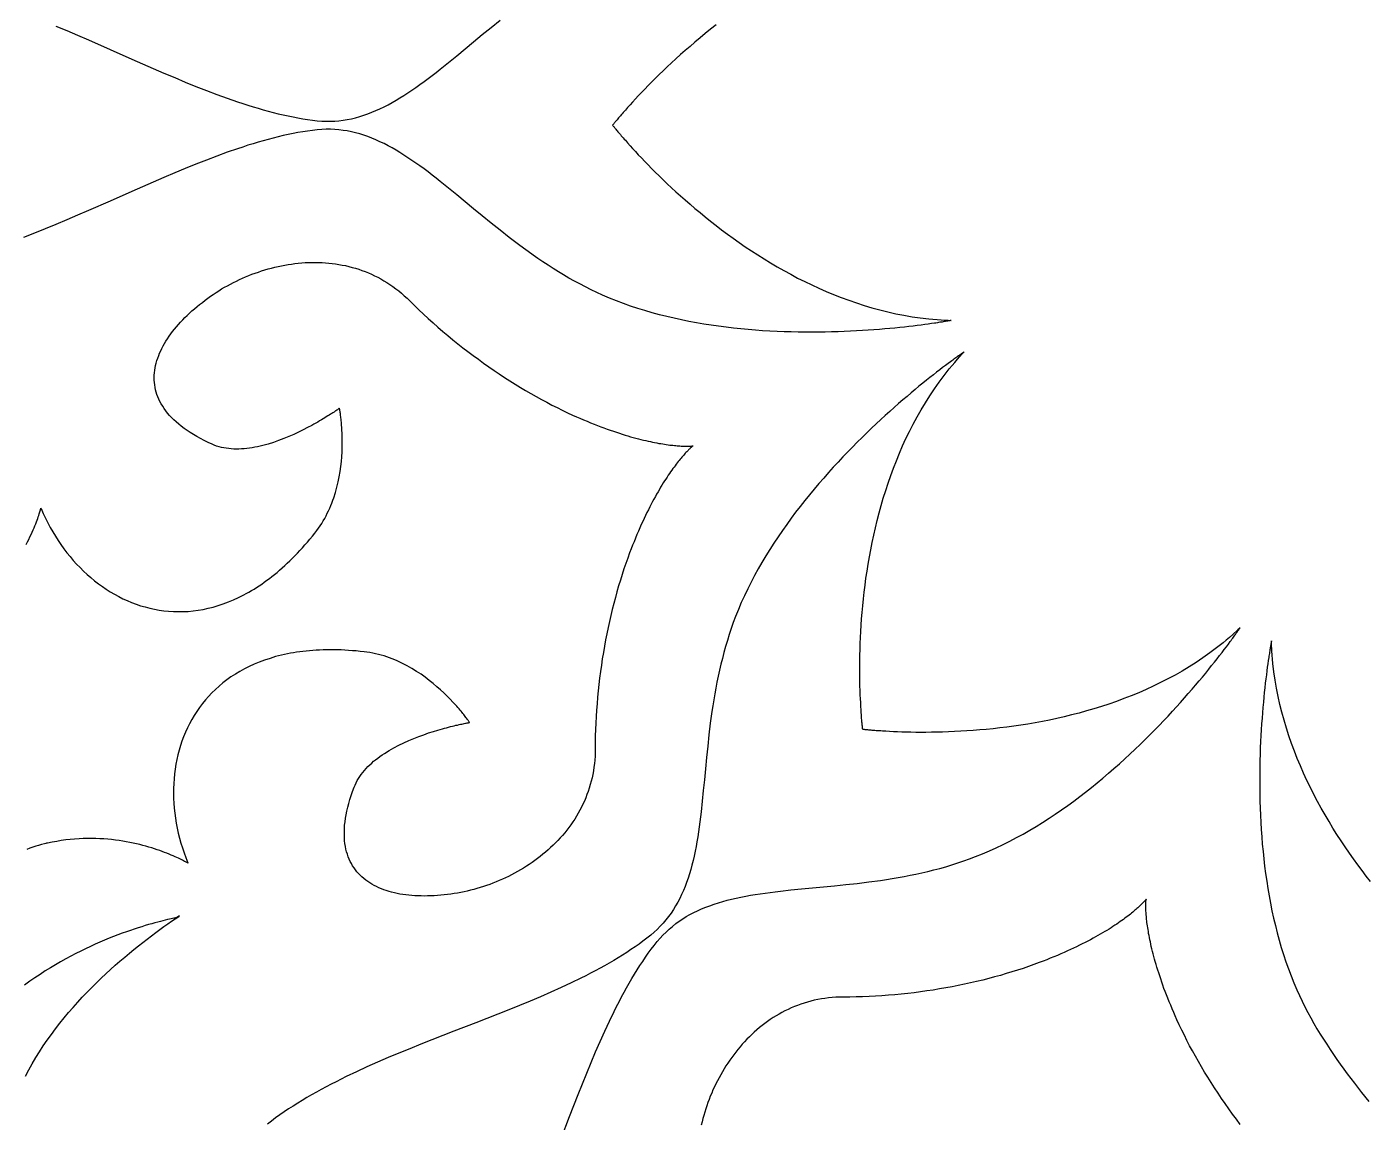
# Model space of a CAD drawing. Extents: x -555 to 555, y -555 to 555.
# Drawn here: x -144.4 to -9.9, y -99.9 to 9.9 of the extents above; entities that cross this region are included whole.
import ezdxf

# ---------------------------------------------------------------- set-up
doc = ezdxf.new("R2010")
doc.units = 0
doc.layers.add('PLAN_1', color=18, linetype='CONTINUOUS')

msp = doc.modelspace()

# ---------------------------------------------------------------- linework, layer by layer
at = {"layer": 'PLAN_1'}
for points in [[(-75.26, 10.05), (-75.81, 9.62), (-76.34, 9.19), (-76.87, 8.76), (-77.38, 8.34), (-77.87, 7.91), (-78.36, 7.49), (-78.83, 7.08), (-79.28, 6.67), (-79.73, 6.26), (-80.16, 5.86), (-80.57, 5.46), (-80.97, 5.08), (-81.36, 4.7), (-81.73, 4.33), (-82.08, 3.97), (-82.42, 3.62), (-82.75, 3.28), (-83.06, 2.95), (-83.35, 2.64), (-83.63, 2.33), (-83.89, 2.05), (-84.13, 1.77), (-84.36, 1.51), (-84.47, 1.39), (-84.57, 1.27), (-84.67, 1.16), (-84.77, 1.05), (-84.86, 0.94), (-84.94, 0.84), (-85.03, 0.74), (-85.1, 0.65), (-85.18, 0.56), (-85.25, 0.48), (-85.31, 0.4), (-85.37, 0.33), (-85.43, 0.26), (-85.48, 0.2), (-85.52, 0.14), (-85.57, 0.09), (-85.6, 0.04), (-85.64, 0), (-85.6, -0.04), (-85.57, -0.09), (-85.52, -0.14), (-85.48, -0.2), (-85.43, -0.26), (-85.37, -0.33), (-85.31, -0.4), (-85.25, -0.48), (-85.18, -0.56), (-85.1, -0.65), (-85.03, -0.74), (-84.94, -0.84), (-84.86, -0.94), (-84.77, -1.05), (-84.67, -1.16), (-84.57, -1.27), (-84.47, -1.39), (-84.36, -1.51), (-84.13, -1.77), (-83.89, -2.05), (-83.63, -2.33), (-83.35, -2.64), (-83.06, -2.95), (-82.75, -3.28), (-82.42, -3.62), (-82.08, -3.97), (-81.73, -4.33), (-81.36, -4.7), (-80.97, -5.08), (-80.57, -5.46), (-80.16, -5.86), (-79.73, -6.26), (-79.28, -6.67), (-78.83, -7.08), (-78.36, -7.49), (-77.87, -7.91), (-77.38, -8.34), (-76.87, -8.76), (-76.34, -9.19), (-75.81, -9.62), (-75.26, -10.05), (-74.7, -10.48), (-74.12, -10.9), (-73.54, -11.33), (-72.94, -11.75), (-72.33, -12.17), (-71.72, -12.58), (-71.08, -12.99), (-70.44, -13.4), (-69.79, -13.79), (-69.13, -14.18), (-68.45, -14.57), (-67.77, -14.94), (-67.08, -15.31), (-66.37, -15.66), (-65.66, -16.01), (-64.94, -16.34), (-64.21, -16.66), (-63.47, -16.97), (-62.72, -17.26), (-61.96, -17.54), (-61.19, -17.81), (-60.42, -18.06), (-59.63, -18.29), (-58.84, -18.51), (-58.04, -18.71), (-57.24, -18.89), (-56.43, -19.05), (-55.61, -19.19), (-54.78, -19.31), (-53.94, -19.41), (-53.52, -19.45), (-53.1, -19.48), (-52.68, -19.51), (-51.97, -19.55), (-51.68, -19.56), (-51.69, -19.56), (-51.71, -19.57), (-51.74, -19.57), (-51.77, -19.58), (-51.81, -19.59), (-51.86, -19.59), (-51.91, -19.6), (-51.97, -19.61), (-52.04, -19.63), (-52.11, -19.64), (-52.19, -19.65), (-52.28, -19.67), (-52.37, -19.68), (-52.48, -19.7), (-52.58, -19.72), (-52.69, -19.74), (-52.81, -19.75), (-52.94, -19.77), (-53.07, -19.79), (-53.21, -19.82), (-53.35, -19.84), (-53.65, -19.88), (-53.98, -19.93), (-54.33, -19.98), (-54.69, -20.02), (-55.08, -20.07), (-55.49, -20.13), (-55.92, -20.18), (-56.37, -20.23), (-56.84, -20.28), (-57.33, -20.33), (-57.83, -20.37), (-58.35, -20.42), (-58.88, -20.46), (-59.43, -20.51), (-60, -20.55), (-60.58, -20.58), (-61.17, -20.62), (-61.78, -20.65), (-62.4, -20.68), (-63.03, -20.7), (-63.67, -20.72), (-64.33, -20.73), (-64.99, -20.74), (-65.66, -20.74), (-66.34, -20.74), (-67.03, -20.73), (-67.73, -20.72), (-68.44, -20.7), (-69.15, -20.67), (-69.87, -20.63), (-70.59, -20.59), (-71.32, -20.54), (-72.05, -20.48), (-72.78, -20.41), (-73.52, -20.33), (-74.26, -20.25), (-75.01, -20.15), (-75.75, -20.04), (-76.49, -19.92), (-77.24, -19.8), (-77.98, -19.66), (-78.73, -19.51), (-79.47, -19.35), (-80.2, -19.17), (-80.94, -18.99), (-81.67, -18.79), (-82.4, -18.58), (-83.12, -18.35), (-83.84, -18.12), (-84.55, -17.86), (-85.26, -17.6), (-85.95, -17.32), (-86.64, -17.02), (-87.23, -16.76), (-87.8, -16.48), (-88.37, -16.2), (-88.92, -15.91), (-89.47, -15.61), (-90.02, -15.31), (-90.55, -15), (-91.08, -14.68), (-91.6, -14.35), (-92.11, -14.02), (-92.62, -13.69), (-93.12, -13.35), (-93.62, -13.01), (-94.11, -12.66), (-94.59, -12.31), (-95.07, -11.96), (-96.01, -11.24), (-96.93, -10.52), (-97.83, -9.8), (-98.71, -9.08), (-99.58, -8.37), (-100.43, -7.66), (-101.27, -6.97), (-102.11, -6.29), (-102.93, -5.63), (-103.34, -5.3), (-103.74, -4.99), (-104.15, -4.68), (-104.55, -4.38), (-104.96, -4.08), (-105.36, -3.8), (-105.76, -3.52), (-106.16, -3.25), (-106.56, -2.99), (-106.96, -2.74), (-107.36, -2.5), (-107.76, -2.27), (-108.16, -2.05), (-108.56, -1.84), (-108.97, -1.65), (-109.37, -1.47), (-109.78, -1.3), (-110.18, -1.14), (-110.59, -1), (-111, -0.87), (-111.41, -0.75), (-111.83, -0.66), (-112.25, -0.57), (-112.67, -0.51), (-113.09, -0.45), (-113.51, -0.42), (-113.94, -0.4), (-114.38, -0.4), (-114.81, -0.42), (-115.25, -0.46), (-115.73, -0.52), (-116.22, -0.58), (-116.7, -0.66), (-117.19, -0.74), (-117.68, -0.83), (-118.18, -0.93), (-118.67, -1.04), (-119.17, -1.16), (-119.67, -1.28), (-120.18, -1.42), (-120.68, -1.56), (-121.19, -1.7), (-121.7, -1.85), (-122.21, -2.01), (-122.73, -2.18), (-123.24, -2.35), (-124.28, -2.71), (-125.32, -3.09), (-126.37, -3.49), (-127.43, -3.9), (-128.49, -4.33), (-129.55, -4.78), (-130.63, -5.23), (-131.7, -5.69), (-132.78, -6.16), (-133.86, -6.64), (-136.03, -7.6), (-138.2, -8.55), (-139.29, -9.02), (-140.37, -9.49), (-141.46, -9.94), (-142.55, -10.39), (-143.63, -10.82), (-144.71, -11.24)], [(-141.46, 9.94), (-140.37, 9.49), (-139.29, 9.02), (-138.2, 8.55), (-136.03, 7.6), (-133.86, 6.64), (-132.78, 6.16), (-131.7, 5.69), (-130.63, 5.23), (-129.55, 4.78), (-128.49, 4.33), (-127.43, 3.9), (-126.37, 3.49), (-125.32, 3.09), (-124.28, 2.71), (-123.24, 2.35), (-122.73, 2.18), (-122.21, 2.01), (-121.7, 1.85), (-121.19, 1.7), (-120.68, 1.56), (-120.18, 1.42), (-119.67, 1.28), (-119.17, 1.16), (-118.67, 1.04), (-118.18, 0.93), (-117.68, 0.83), (-117.19, 0.74), (-116.7, 0.66), (-116.22, 0.58), (-115.73, 0.52), (-115.25, 0.46), (-114.81, 0.42), (-114.38, 0.4), (-113.94, 0.4), (-113.51, 0.42), (-113.09, 0.45), (-112.67, 0.51), (-112.25, 0.57), (-111.83, 0.66), (-111.41, 0.75), (-111, 0.87), (-110.59, 1), (-110.18, 1.14), (-109.78, 1.3), (-109.37, 1.47), (-108.97, 1.65), (-108.56, 1.84), (-108.16, 2.05), (-107.76, 2.27), (-107.36, 2.5), (-106.96, 2.74), (-106.56, 2.99), (-106.16, 3.25), (-105.76, 3.52), (-105.36, 3.8), (-104.96, 4.08), (-104.55, 4.38), (-104.15, 4.68), (-103.74, 4.99), (-103.34, 5.3), (-102.93, 5.63), (-102.11, 6.29), (-101.27, 6.97), (-100.43, 7.66), (-99.58, 8.37), (-98.71, 9.08), (-97.83, 9.8), (-96.93, 10.52)], [(-144.45, -42.02), (-144.32, -41.76), (-144.19, -41.51), (-144.07, -41.26), (-143.96, -41.02), (-143.85, -40.79), (-143.75, -40.56), (-143.66, -40.34), (-143.57, -40.14), (-143.49, -39.94), (-143.42, -39.75), (-143.35, -39.57), (-143.29, -39.4), (-143.24, -39.24), (-143.19, -39.1), (-143.15, -38.96), (-143.11, -38.84), (-143.07, -38.73), (-143.04, -38.64), (-143.02, -38.55), (-143, -38.49), (-142.99, -38.43), (-142.98, -38.39), (-142.97, -38.37), (-142.95, -38.4), (-142.73, -38.92), (-142.51, -39.39), (-142.28, -39.85), (-142.04, -40.3), (-141.79, -40.75), (-141.52, -41.19), (-141.25, -41.61), (-140.96, -42.03), (-140.67, -42.44), (-140.36, -42.84), (-140.05, -43.23), (-139.72, -43.61), (-139.39, -43.98), (-139.05, -44.34), (-138.7, -44.69), (-138.34, -45.02), (-137.97, -45.34), (-137.59, -45.65), (-137.21, -45.95), (-136.81, -46.23), (-136.41, -46.5), (-136.01, -46.76), (-135.59, -47), (-135.17, -47.23), (-134.74, -47.45), (-134.31, -47.64), (-133.87, -47.83), (-133.43, -48), (-132.97, -48.15), (-132.52, -48.28), (-132.06, -48.4), (-131.59, -48.51), (-131.12, -48.59), (-130.64, -48.66), (-130.16, -48.71), (-129.68, -48.74), (-129.19, -48.75), (-128.7, -48.74), (-128.21, -48.72), (-127.71, -48.67), (-127.21, -48.61), (-126.71, -48.52), (-126.2, -48.41), (-125.7, -48.29), (-125.19, -48.14), (-124.68, -47.97), (-124.17, -47.78), (-123.66, -47.57), (-123.14, -47.33), (-122.63, -47.07), (-122.37, -46.93), (-122.11, -46.79), (-121.86, -46.64), (-121.6, -46.48), (-121.34, -46.32), (-121.08, -46.15), (-120.83, -45.98), (-120.57, -45.8), (-120.31, -45.61), (-120.06, -45.42), (-119.8, -45.22), (-119.54, -45.02), (-119.29, -44.81), (-119.03, -44.59), (-118.77, -44.37), (-118.52, -44.14), (-118.26, -43.9), (-118.01, -43.66), (-117.76, -43.41), (-117.5, -43.15), (-117.25, -42.89), (-117, -42.62), (-116.74, -42.35), (-116.49, -42.06), (-116.24, -41.78), (-115.99, -41.48), (-115.74, -41.18), (-115.49, -40.87), (-115.31, -40.63), (-115.14, -40.39), (-114.97, -40.15), (-114.81, -39.9), (-114.66, -39.65), (-114.51, -39.4), (-114.38, -39.15), (-114.25, -38.89), (-114.12, -38.64), (-114.01, -38.38), (-113.89, -38.12), (-113.79, -37.86), (-113.69, -37.59), (-113.6, -37.33), (-113.43, -36.8), (-113.29, -36.28), (-113.16, -35.75), (-113.05, -35.23), (-112.97, -34.71), (-112.9, -34.21), (-112.84, -33.71), (-112.8, -33.22), (-112.77, -32.74), (-112.75, -32.28), (-112.75, -31.84), (-112.75, -31.41), (-112.76, -31), (-112.77, -30.81), (-112.78, -30.62), (-112.79, -30.44), (-112.8, -30.26), (-112.81, -30.09), (-112.82, -29.93), (-112.84, -29.77), (-112.85, -29.62), (-112.87, -29.47), (-112.88, -29.34), (-112.9, -29.21), (-112.91, -29.09), (-112.93, -28.98), (-112.94, -28.88), (-112.95, -28.79), (-112.97, -28.7), (-112.98, -28.62), (-112.99, -28.56), (-113, -28.5), (-113.01, -28.45), (-113.02, -28.42), (-113.02, -28.39), (-113.02, -28.37), (-113.02, -28.37), (-113.03, -28.37), (-113.05, -28.38), (-113.08, -28.4), (-113.12, -28.43), (-113.17, -28.47), (-113.23, -28.51), (-113.3, -28.56), (-113.38, -28.61), (-113.47, -28.67), (-113.57, -28.74), (-113.68, -28.81), (-113.79, -28.89), (-113.92, -28.97), (-114.05, -29.05), (-114.2, -29.14), (-114.35, -29.23), (-114.51, -29.33), (-114.67, -29.43), (-114.84, -29.53), (-115.02, -29.64), (-115.21, -29.75), (-115.4, -29.86), (-115.6, -29.97), (-115.8, -30.08), (-116.23, -30.3), (-116.67, -30.53), (-117.14, -30.76), (-117.62, -30.98), (-118.11, -31.2), (-118.62, -31.4), (-119.13, -31.6), (-119.65, -31.78), (-120.18, -31.95), (-120.72, -32.09), (-121.25, -32.22), (-121.52, -32.27), (-121.79, -32.32), (-122.05, -32.36), (-122.32, -32.39), (-122.58, -32.42), (-122.85, -32.44), (-123.11, -32.45), (-123.37, -32.46), (-123.63, -32.45), (-123.88, -32.44), (-124.13, -32.41), (-124.38, -32.38), (-124.63, -32.34), (-124.87, -32.29), (-125.11, -32.22), (-125.35, -32.15), (-125.58, -32.07), (-125.81, -31.97), (-126.21, -31.78), (-126.6, -31.59), (-126.98, -31.4), (-127.33, -31.2), (-127.68, -31), (-128, -30.8), (-128.31, -30.59), (-128.61, -30.38), (-128.89, -30.17), (-129.15, -29.96), (-129.4, -29.74), (-129.64, -29.52), (-129.86, -29.3), (-130.07, -29.08), (-130.26, -28.85), (-130.44, -28.62), (-130.61, -28.4), (-130.76, -28.16), (-130.9, -27.93), (-131.03, -27.7), (-131.14, -27.46), (-131.24, -27.23), (-131.33, -26.99), (-131.41, -26.75), (-131.47, -26.51), (-131.52, -26.27), (-131.56, -26.03), (-131.59, -25.78), (-131.6, -25.54), (-131.61, -25.3), (-131.6, -25.05), (-131.58, -24.81), (-131.55, -24.56), (-131.52, -24.32), (-131.47, -24.07), (-131.41, -23.83), (-131.34, -23.58), (-131.26, -23.34), (-131.16, -23.09), (-131.07, -22.85), (-130.96, -22.6), (-130.84, -22.36), (-130.71, -22.11), (-130.57, -21.87), (-130.43, -21.63), (-130.27, -21.39), (-130.11, -21.15), (-129.94, -20.91), (-129.76, -20.68), (-129.57, -20.44), (-129.38, -20.21), (-129.18, -19.97), (-128.97, -19.74), (-128.75, -19.51), (-128.53, -19.28), (-128.3, -19.06), (-128.06, -18.83), (-127.82, -18.61), (-127.57, -18.39), (-127.31, -18.17), (-127.05, -17.96), (-126.78, -17.75), (-126.51, -17.54), (-126.23, -17.33), (-125.96, -17.14), (-125.69, -16.95), (-125.41, -16.77), (-125.13, -16.59), (-124.85, -16.41), (-124.56, -16.24), (-124.27, -16.08), (-123.97, -15.92), (-123.67, -15.76), (-123.37, -15.61), (-123.06, -15.47), (-122.75, -15.33), (-122.44, -15.19), (-122.12, -15.06), (-121.81, -14.94), (-121.49, -14.82), (-121.16, -14.71), (-120.84, -14.6), (-120.51, -14.5), (-120.18, -14.4), (-119.85, -14.31), (-119.52, -14.23), (-119.19, -14.15), (-118.85, -14.08), (-118.51, -14.02), (-118.18, -13.96), (-117.84, -13.91), (-117.5, -13.86), (-117.16, -13.82), (-116.82, -13.79), (-116.48, -13.77), (-116.14, -13.75), (-115.8, -13.75), (-115.46, -13.74), (-115.11, -13.75), (-114.77, -13.76), (-114.43, -13.78), (-114.1, -13.81), (-113.76, -13.85), (-113.42, -13.89), (-113.08, -13.94), (-112.75, -14.01), (-112.41, -14.07), (-112.08, -14.15), (-111.75, -14.24), (-111.42, -14.33), (-111.1, -14.43), (-110.77, -14.55), (-110.45, -14.67), (-110.13, -14.8), (-109.81, -14.93), (-109.5, -15.08), (-109.18, -15.24), (-108.87, -15.4), (-108.57, -15.58), (-108.27, -15.76), (-107.97, -15.96), (-107.67, -16.16), (-107.38, -16.38), (-107.09, -16.6), (-106.81, -16.84), (-106.53, -17.08), (-106.25, -17.34), (-105.98, -17.6), (-105.52, -18.05), (-105.06, -18.5), (-104.59, -18.94), (-104.12, -19.38), (-103.64, -19.81), (-103.15, -20.24), (-102.66, -20.66), (-102.16, -21.08), (-101.66, -21.49), (-101.16, -21.9), (-100.65, -22.3), (-100.14, -22.69), (-99.62, -23.08), (-99.1, -23.46), (-98.58, -23.84), (-98.06, -24.21), (-97.53, -24.57), (-97, -24.92), (-96.48, -25.27), (-95.95, -25.61), (-95.42, -25.94), (-94.89, -26.27), (-94.36, -26.58), (-93.83, -26.89), (-93.3, -27.19), (-92.77, -27.48), (-92.25, -27.77), (-91.72, -28.04), (-91.2, -28.3), (-90.68, -28.56), (-90.16, -28.81), (-89.65, -29.04), (-89.27, -29.21), (-88.91, -29.37), (-88.55, -29.52), (-88.19, -29.67), (-87.84, -29.82), (-87.5, -29.95), (-87.16, -30.09), (-86.83, -30.21), (-86.51, -30.34), (-86.19, -30.45), (-85.87, -30.56), (-85.56, -30.67), (-85.26, -30.77), (-84.96, -30.87), (-84.67, -30.96), (-84.39, -31.05), (-84.11, -31.14), (-83.83, -31.22), (-83.57, -31.29), (-83.3, -31.36), (-83.05, -31.43), (-82.8, -31.49), (-82.55, -31.55), (-82.31, -31.61), (-82.08, -31.66), (-81.85, -31.71), (-81.63, -31.76), (-81.42, -31.8), (-81.21, -31.84), (-81, -31.88), (-80.81, -31.91), (-80.61, -31.94), (-80.43, -31.97), (-80.25, -32), (-80.07, -32.02), (-79.91, -32.05), (-79.74, -32.06), (-79.59, -32.08), (-79.43, -32.1), (-79.29, -32.11), (-79.15, -32.12), (-79.02, -32.13), (-78.89, -32.14), (-78.77, -32.15), (-78.65, -32.15), (-78.54, -32.16), (-78.44, -32.16), (-78.34, -32.16), (-78.25, -32.16), (-78.16, -32.16), (-78.08, -32.16), (-78.01, -32.16), (-77.94, -32.16), (-77.88, -32.16), (-77.82, -32.15), (-77.77, -32.15), (-77.73, -32.15), (-77.69, -32.15), (-77.66, -32.14), (-77.63, -32.14), (-77.61, -32.14), (-77.59, -32.14), (-77.58, -32.14), (-77.58, -32.14), (-77.58, -32.14), (-77.59, -32.14), (-77.6, -32.15), (-77.62, -32.17), (-77.64, -32.18), (-77.66, -32.2), (-77.69, -32.23), (-77.73, -32.26), (-77.76, -32.29), (-77.81, -32.33), (-77.85, -32.37), (-77.9, -32.42), (-77.95, -32.47), (-78.01, -32.53), (-78.07, -32.59), (-78.14, -32.65), (-78.2, -32.73), (-78.28, -32.8), (-78.35, -32.88), (-78.43, -32.97), (-78.51, -33.06), (-78.59, -33.15), (-78.68, -33.25), (-78.77, -33.36), (-78.86, -33.47), (-78.96, -33.59), (-79.06, -33.71), (-79.16, -33.84), (-79.26, -33.98), (-79.37, -34.12), (-79.48, -34.26), (-79.59, -34.41), (-79.71, -34.57), (-79.82, -34.74), (-79.94, -34.91), (-80.06, -35.08), (-80.18, -35.27), (-80.3, -35.46), (-80.43, -35.65), (-80.56, -35.85), (-80.69, -36.06), (-80.82, -36.28), (-80.95, -36.5), (-81.08, -36.73), (-81.22, -36.96), (-81.35, -37.21), (-81.49, -37.46), (-81.63, -37.71), (-81.77, -37.98), (-81.91, -38.25), (-82.05, -38.53), (-82.19, -38.81), (-82.33, -39.11), (-82.48, -39.41), (-82.62, -39.72), (-82.76, -40.03), (-82.91, -40.36), (-83.05, -40.69), (-83.2, -41.03), (-83.34, -41.38), (-83.49, -41.74), (-83.64, -42.1), (-83.78, -42.47), (-83.93, -42.85), (-84.12, -43.38), (-84.31, -43.92), (-84.5, -44.47), (-84.68, -45.03), (-84.86, -45.59), (-85.03, -46.17), (-85.2, -46.75), (-85.36, -47.33), (-85.52, -47.92), (-85.67, -48.52), (-85.81, -49.13), (-85.95, -49.74), (-86.09, -50.35), (-86.22, -50.97), (-86.34, -51.59), (-86.45, -52.22), (-86.56, -52.85), (-86.67, -53.48), (-86.76, -54.12), (-86.85, -54.76), (-86.94, -55.4), (-87.01, -56.04), (-87.08, -56.69), (-87.15, -57.33), (-87.2, -57.98), (-87.25, -58.63), (-87.29, -59.27), (-87.33, -59.92), (-87.35, -60.56), (-87.37, -61.21), (-87.38, -61.85), (-87.38, -62.49), (-87.39, -62.87), (-87.4, -63.25), (-87.43, -63.62), (-87.46, -63.98), (-87.51, -64.35), (-87.56, -64.7), (-87.63, -65.06), (-87.7, -65.41), (-87.79, -65.75), (-87.88, -66.09), (-87.98, -66.43), (-88.09, -66.76), (-88.21, -67.09), (-88.33, -67.41), (-88.47, -67.73), (-88.61, -68.04), (-88.76, -68.35), (-88.92, -68.65), (-89.09, -68.95), (-89.26, -69.25), (-89.44, -69.54), (-89.63, -69.82), (-89.82, -70.1), (-90.02, -70.38), (-90.23, -70.65), (-90.44, -70.91), (-90.66, -71.17), (-90.89, -71.43), (-91.12, -71.68), (-91.36, -71.92), (-91.6, -72.16), (-91.85, -72.4), (-92.1, -72.63), (-92.36, -72.85), (-92.62, -73.07), (-92.89, -73.28), (-93.16, -73.49), (-93.43, -73.69), (-93.71, -73.89), (-94, -74.08), (-94.28, -74.27), (-94.57, -74.45), (-94.87, -74.63), (-95.17, -74.8), (-95.47, -74.96), (-95.77, -75.12), (-96.07, -75.28), (-96.38, -75.43), (-96.69, -75.57), (-97.01, -75.7), (-97.32, -75.84), (-97.64, -75.96), (-97.95, -76.08), (-98.27, -76.19), (-98.59, -76.3), (-98.92, -76.4), (-99.24, -76.5), (-99.56, -76.59), (-99.89, -76.67), (-100.21, -76.75), (-100.54, -76.82), (-100.86, -76.89), (-101.18, -76.95), (-101.51, -77), (-101.85, -77.05), (-102.2, -77.1), (-102.54, -77.14), (-102.87, -77.17), (-103.21, -77.2), (-103.54, -77.22), (-103.87, -77.24), (-104.2, -77.24), (-104.52, -77.25), (-104.84, -77.24), (-105.15, -77.24), (-105.47, -77.22), (-105.77, -77.2), (-106.08, -77.17), (-106.37, -77.14), (-106.67, -77.09), (-106.96, -77.05), (-107.24, -76.99), (-107.52, -76.93), (-107.8, -76.86), (-108.06, -76.79), (-108.33, -76.71), (-108.58, -76.62), (-108.83, -76.52), (-109.07, -76.42), (-109.31, -76.31), (-109.54, -76.19), (-109.77, -76.07), (-109.98, -75.94), (-110.19, -75.8), (-110.39, -75.65), (-110.59, -75.5), (-110.77, -75.34), (-110.95, -75.17), (-111.12, -75), (-111.28, -74.81), (-111.43, -74.62), (-111.57, -74.42), (-111.71, -74.22), (-111.83, -74), (-111.95, -73.78), (-112.05, -73.55), (-112.15, -73.31), (-112.24, -73.06), (-112.31, -72.81), (-112.38, -72.55), (-112.43, -72.28), (-112.48, -72), (-112.51, -71.71), (-112.53, -71.41), (-112.54, -71.11), (-112.54, -70.8), (-112.53, -70.47), (-112.51, -70.14), (-112.47, -69.8), (-112.42, -69.46), (-112.36, -69.1), (-112.29, -68.73), (-112.2, -68.36), (-112.1, -67.98), (-111.99, -67.58), (-111.86, -67.18), (-111.72, -66.77), (-111.57, -66.35), (-111.47, -66.13), (-111.37, -65.9), (-111.25, -65.68), (-111.13, -65.47), (-110.99, -65.26), (-110.85, -65.06), (-110.69, -64.86), (-110.53, -64.66), (-110.36, -64.47), (-110.18, -64.28), (-110, -64.1), (-109.8, -63.93), (-109.6, -63.75), (-109.4, -63.59), (-109.19, -63.42), (-108.97, -63.26), (-108.75, -63.11), (-108.52, -62.96), (-108.05, -62.67), (-107.57, -62.39), (-107.08, -62.14), (-106.58, -61.89), (-106.08, -61.67), (-105.58, -61.46), (-105.07, -61.26), (-104.58, -61.08), (-104.09, -60.91), (-103.61, -60.76), (-103.15, -60.62), (-102.93, -60.55), (-102.71, -60.49), (-102.5, -60.43), (-102.29, -60.38), (-102.09, -60.32), (-101.9, -60.27), (-101.71, -60.23), (-101.53, -60.18), (-101.36, -60.14), (-101.19, -60.11), (-101.04, -60.07), (-100.89, -60.04), (-100.75, -60.01), (-100.62, -59.98), (-100.51, -59.96), (-100.4, -59.94), (-100.31, -59.92), (-100.22, -59.9), (-100.15, -59.89), (-100.09, -59.88), (-100.04, -59.87), (-100.01, -59.87), (-99.99, -59.86), (-99.98, -59.86), (-99.98, -59.86), (-99.99, -59.84), (-100.01, -59.82), (-100.03, -59.79), (-100.06, -59.75), (-100.09, -59.7), (-100.13, -59.65), (-100.17, -59.59), (-100.23, -59.52), (-100.28, -59.44), (-100.34, -59.36), (-100.41, -59.27), (-100.49, -59.17), (-100.57, -59.07), (-100.65, -58.97), (-100.74, -58.86), (-100.84, -58.74), (-100.94, -58.62), (-101.04, -58.49), (-101.16, -58.36), (-101.27, -58.23), (-101.4, -58.09), (-101.52, -57.95), (-101.66, -57.81), (-101.94, -57.51), (-102.24, -57.21), (-102.55, -56.9), (-102.89, -56.59), (-103.25, -56.27), (-103.62, -55.96), (-104.02, -55.64), (-104.43, -55.33), (-104.85, -55.03), (-105.3, -54.74), (-105.76, -54.45), (-106.23, -54.18), (-106.72, -53.93), (-106.98, -53.81), (-107.23, -53.69), (-107.49, -53.58), (-107.75, -53.48), (-108.02, -53.38), (-108.29, -53.28), (-108.56, -53.19), (-108.84, -53.11), (-109.12, -53.04), (-109.4, -52.97), (-109.68, -52.91), (-109.97, -52.85), (-110.27, -52.81), (-110.56, -52.77), (-110.96, -52.73), (-111.35, -52.69), (-111.73, -52.66), (-112.12, -52.63), (-112.49, -52.61), (-112.87, -52.59), (-113.24, -52.58), (-113.6, -52.57), (-113.96, -52.57), (-114.32, -52.57), (-114.67, -52.58), (-115.02, -52.6), (-115.36, -52.61), (-115.7, -52.64), (-116.03, -52.66), (-116.36, -52.7), (-116.69, -52.73), (-117.01, -52.77), (-117.33, -52.82), (-117.64, -52.87), (-117.95, -52.92), (-118.25, -52.98), (-118.55, -53.05), (-118.85, -53.11), (-119.14, -53.19), (-119.43, -53.26), (-119.72, -53.34), (-119.99, -53.43), (-120.54, -53.61), (-121.07, -53.8), (-121.58, -54.02), (-122.08, -54.24), (-122.56, -54.48), (-123.03, -54.74), (-123.47, -55.01), (-123.91, -55.29), (-124.32, -55.58), (-124.72, -55.89), (-125.11, -56.21), (-125.47, -56.54), (-125.82, -56.88), (-126.16, -57.24), (-126.48, -57.6), (-126.78, -57.97), (-127.07, -58.36), (-127.35, -58.75), (-127.6, -59.15), (-127.85, -59.56), (-128.07, -59.98), (-128.28, -60.41), (-128.48, -60.84), (-128.66, -61.28), (-128.83, -61.73), (-128.98, -62.18), (-129.11, -62.64), (-129.24, -63.11), (-129.34, -63.58), (-129.43, -64.05), (-129.51, -64.53), (-129.57, -65.01), (-129.62, -65.5), (-129.65, -65.98), (-129.67, -66.48), (-129.67, -66.97), (-129.66, -67.46), (-129.64, -67.96), (-129.6, -68.46), (-129.55, -68.96), (-129.48, -69.46), (-129.4, -69.95), (-129.3, -70.45), (-129.19, -70.95), (-129.07, -71.44), (-128.93, -71.94), (-128.78, -72.43), (-128.62, -72.92), (-128.44, -73.4), (-128.24, -73.93), (-128.23, -73.96), (-128.25, -73.95), (-128.28, -73.93), (-128.33, -73.9), (-128.39, -73.87), (-128.47, -73.83), (-128.56, -73.78), (-128.66, -73.73), (-128.77, -73.67), (-128.9, -73.6), (-129.03, -73.54), (-129.18, -73.46), (-129.35, -73.39), (-129.52, -73.31), (-129.71, -73.23), (-129.9, -73.14), (-130.11, -73.06), (-130.33, -72.97), (-130.56, -72.88), (-130.8, -72.79), (-131.05, -72.7), (-131.31, -72.61), (-131.58, -72.52), (-131.86, -72.43), (-132.14, -72.34), (-132.44, -72.26), (-132.75, -72.18), (-133.06, -72.1), (-133.39, -72.02), (-133.72, -71.94), (-134.06, -71.87), (-134.41, -71.81), (-134.77, -71.75), (-135.13, -71.69), (-135.5, -71.64), (-135.88, -71.6), (-136.27, -71.56), (-136.66, -71.53), (-137.06, -71.51), (-137.47, -71.49), (-137.88, -71.48), (-138.3, -71.49), (-138.72, -71.5), (-139.15, -71.52), (-139.59, -71.54), (-140.03, -71.58), (-140.48, -71.63), (-140.93, -71.7), (-141.38, -71.77), (-141.84, -71.85), (-142.3, -71.95), (-142.36, -71.96), (-142.39, -71.97), (-142.41, -71.97), (-142.48, -71.99), (-142.62, -72.02), (-142.91, -72.1), (-143.2, -72.18), (-143.49, -72.27), (-143.79, -72.36), (-144.09, -72.47), (-144.39, -72.58)], [(-90.81, -101.56), (-89.96, -99.35), (-89.53, -98.25), (-89.1, -97.15), (-88.67, -96.06), (-88.23, -94.99), (-87.79, -93.92), (-87.35, -92.86), (-86.89, -91.82), (-86.43, -90.8), (-85.96, -89.79), (-85.48, -88.81), (-85.24, -88.32), (-84.99, -87.84), (-84.74, -87.37), (-84.49, -86.9), (-84.24, -86.44), (-83.98, -85.98), (-83.71, -85.53), (-83.45, -85.09), (-83.18, -84.65), (-82.9, -84.22), (-82.62, -83.8), (-82.34, -83.39), (-82.06, -82.99), (-81.76, -82.59), (-81.47, -82.2), (-81.17, -81.82), (-80.88, -81.48), (-80.59, -81.16), (-80.28, -80.86), (-79.97, -80.56), (-79.64, -80.29), (-79.31, -80.02), (-78.97, -79.78), (-78.61, -79.54), (-78.25, -79.32), (-77.88, -79.1), (-77.5, -78.91), (-77.11, -78.72), (-76.71, -78.54), (-76.3, -78.37), (-75.89, -78.22), (-75.46, -78.07), (-75.03, -77.93), (-74.59, -77.8), (-74.15, -77.68), (-73.7, -77.57), (-73.24, -77.46), (-72.77, -77.36), (-72.29, -77.27), (-71.81, -77.18), (-71.33, -77.1), (-70.83, -77.03), (-70.33, -76.95), (-69.83, -76.89), (-69.32, -76.82), (-68.8, -76.76), (-67.75, -76.64), (-66.69, -76.54), (-65.6, -76.43), (-64.5, -76.33), (-63.38, -76.22), (-62.24, -76.1), (-61.1, -75.98), (-59.94, -75.84), (-58.77, -75.68), (-58.18, -75.59), (-57.59, -75.5), (-57, -75.4), (-56.41, -75.29), (-55.81, -75.17), (-55.22, -75.05), (-54.62, -74.92), (-54.02, -74.78), (-53.43, -74.63), (-52.83, -74.48), (-52.23, -74.31), (-51.63, -74.13), (-51.03, -73.94), (-50.43, -73.74), (-49.83, -73.53), (-49.23, -73.3), (-48.53, -73.02), (-47.84, -72.73), (-47.16, -72.42), (-46.47, -72.09), (-45.8, -71.75), (-45.13, -71.4), (-44.46, -71.04), (-43.81, -70.66), (-43.16, -70.27), (-42.51, -69.87), (-41.87, -69.46), (-41.24, -69.04), (-40.62, -68.61), (-40, -68.18), (-39.39, -67.74), (-38.79, -67.28), (-38.2, -66.83), (-37.61, -66.37), (-37.03, -65.9), (-36.47, -65.43), (-35.91, -64.95), (-35.36, -64.47), (-34.81, -63.99), (-34.28, -63.51), (-33.76, -63.03), (-33.24, -62.54), (-32.74, -62.06), (-32.25, -61.58), (-31.76, -61.1), (-31.29, -60.62), (-30.83, -60.15), (-30.37, -59.67), (-29.93, -59.21), (-29.5, -58.74), (-29.08, -58.29), (-28.68, -57.84), (-28.28, -57.39), (-27.9, -56.96), (-27.53, -56.53), (-27.17, -56.11), (-26.82, -55.7), (-26.49, -55.3), (-26.16, -54.91), (-25.86, -54.53), (-25.56, -54.16), (-25.28, -53.81), (-25.01, -53.47), (-24.76, -53.15), (-24.52, -52.83), (-24.29, -52.54), (-24.08, -52.26), (-23.88, -52), (-23.7, -51.75), (-23.61, -51.63), (-23.53, -51.52), (-23.45, -51.42), (-23.38, -51.31), (-23.31, -51.22), (-23.24, -51.12), (-23.18, -51.04), (-23.12, -50.95), (-23.06, -50.88), (-23.01, -50.8), (-22.96, -50.74), (-22.92, -50.68), (-22.88, -50.62), (-22.84, -50.57), (-22.81, -50.52), (-22.79, -50.49), (-22.76, -50.45), (-22.74, -50.42), (-22.73, -50.4), (-22.72, -50.39), (-22.71, -50.38), (-22.92, -50.57), (-23.45, -51.05), (-23.77, -51.33), (-24.09, -51.6), (-24.42, -51.87), (-25.08, -52.39), (-25.75, -52.89), (-26.43, -53.37), (-27.12, -53.83), (-27.82, -54.27), (-28.52, -54.7), (-29.23, -55.1), (-29.95, -55.49), (-30.68, -55.86), (-31.41, -56.22), (-32.14, -56.55), (-32.88, -56.88), (-33.62, -57.18), (-34.37, -57.47), (-35.11, -57.75), (-35.86, -58.01), (-36.61, -58.25), (-37.36, -58.49), (-38.1, -58.7), (-38.85, -58.91), (-39.6, -59.1), (-40.34, -59.28), (-41.08, -59.45), (-41.81, -59.61), (-42.54, -59.75), (-43.27, -59.89), (-43.99, -60.01), (-44.7, -60.12), (-45.41, -60.23), (-46.11, -60.32), (-46.8, -60.4), (-47.48, -60.48), (-48.16, -60.55), (-48.82, -60.61), (-49.47, -60.66), (-50.11, -60.71), (-50.73, -60.74), (-51.35, -60.77), (-51.95, -60.8), (-52.54, -60.82), (-53.11, -60.83), (-53.66, -60.84), (-54.21, -60.85), (-54.73, -60.85), (-55.23, -60.85), (-55.72, -60.84), (-56.19, -60.83), (-56.64, -60.82), (-57.07, -60.8), (-57.48, -60.78), (-57.87, -60.76), (-58.24, -60.74), (-58.58, -60.72), (-58.74, -60.71), (-58.9, -60.7), (-59.05, -60.69), (-59.2, -60.68), (-59.34, -60.67), (-59.47, -60.66), (-59.6, -60.65), (-59.72, -60.64), (-59.83, -60.63), (-59.94, -60.62), (-60.04, -60.61), (-60.13, -60.6), (-60.22, -60.59), (-60.3, -60.58), (-60.37, -60.57), (-60.44, -60.57), (-60.5, -60.56), (-60.55, -60.55), (-60.56, -60.5), (-60.57, -60.44), (-60.57, -60.37), (-60.58, -60.3), (-60.59, -60.22), (-60.6, -60.13), (-60.61, -60.04), (-60.62, -59.94), (-60.63, -59.83), (-60.64, -59.72), (-60.65, -59.6), (-60.66, -59.47), (-60.67, -59.34), (-60.68, -59.2), (-60.69, -59.05), (-60.7, -58.9), (-60.71, -58.74), (-60.72, -58.58), (-60.74, -58.24), (-60.76, -57.87), (-60.78, -57.48), (-60.8, -57.07), (-60.82, -56.64), (-60.83, -56.19), (-60.84, -55.72), (-60.85, -55.23), (-60.85, -54.73), (-60.85, -54.21), (-60.84, -53.66), (-60.83, -53.11), (-60.82, -52.54), (-60.8, -51.95), (-60.77, -51.35), (-60.74, -50.73), (-60.71, -50.11), (-60.66, -49.47), (-60.61, -48.82), (-60.55, -48.16), (-60.48, -47.48), (-60.4, -46.8), (-60.32, -46.11), (-60.23, -45.41), (-60.12, -44.7), (-60.01, -43.99), (-59.89, -43.27), (-59.75, -42.54), (-59.61, -41.81), (-59.45, -41.08), (-59.28, -40.34), (-59.1, -39.6), (-58.91, -38.85), (-58.7, -38.1), (-58.49, -37.36), (-58.25, -36.61), (-58.01, -35.86), (-57.75, -35.11), (-57.47, -34.37), (-57.18, -33.62), (-56.88, -32.88), (-56.55, -32.14), (-56.22, -31.41), (-55.86, -30.68), (-55.49, -29.95), (-55.1, -29.23), (-54.7, -28.52), (-54.27, -27.82), (-53.83, -27.12), (-53.37, -26.43), (-52.89, -25.75), (-52.39, -25.08), (-51.87, -24.42), (-51.6, -24.09), (-51.33, -23.77), (-51.05, -23.45), (-50.57, -22.92), (-50.38, -22.71), (-50.39, -22.72), (-50.4, -22.73), (-50.42, -22.74), (-50.45, -22.76), (-50.49, -22.79), (-50.52, -22.81), (-50.57, -22.84), (-50.62, -22.88), (-50.68, -22.92), (-50.74, -22.96), (-50.8, -23.01), (-50.88, -23.06), (-50.95, -23.12), (-51.04, -23.18), (-51.12, -23.24), (-51.22, -23.31), (-51.31, -23.38), (-51.42, -23.45), (-51.52, -23.53), (-51.63, -23.61), (-51.75, -23.7), (-52, -23.88), (-52.26, -24.08), (-52.54, -24.29), (-52.83, -24.52), (-53.15, -24.76), (-53.47, -25.01), (-53.81, -25.28), (-54.16, -25.56), (-54.53, -25.86), (-54.91, -26.16), (-55.3, -26.49), (-55.7, -26.82), (-56.11, -27.17), (-56.53, -27.53), (-56.96, -27.9), (-57.39, -28.28), (-57.84, -28.68), (-58.29, -29.08), (-58.74, -29.5), (-59.21, -29.93), (-59.67, -30.37), (-60.15, -30.83), (-60.62, -31.29), (-61.1, -31.76), (-61.58, -32.25), (-62.06, -32.74), (-62.54, -33.24), (-63.03, -33.76), (-63.51, -34.28), (-63.99, -34.81), (-64.47, -35.36), (-64.95, -35.91), (-65.43, -36.47), (-65.9, -37.03), (-66.37, -37.61), (-66.83, -38.2), (-67.28, -38.79), (-67.74, -39.39), (-68.18, -40), (-68.61, -40.62), (-69.04, -41.24), (-69.46, -41.87), (-69.87, -42.51), (-70.27, -43.16), (-70.66, -43.81), (-71.04, -44.46), (-71.4, -45.13), (-71.75, -45.8), (-72.09, -46.47), (-72.42, -47.16), (-72.73, -47.84), (-73.02, -48.53), (-73.3, -49.23), (-73.53, -49.83), (-73.74, -50.43), (-73.94, -51.03), (-74.13, -51.63), (-74.31, -52.23), (-74.48, -52.83), (-74.63, -53.43), (-74.78, -54.02), (-74.92, -54.62), (-75.05, -55.22), (-75.17, -55.81), (-75.29, -56.41), (-75.4, -57), (-75.5, -57.59), (-75.59, -58.18), (-75.68, -58.77), (-75.84, -59.94), (-75.98, -61.1), (-76.1, -62.24), (-76.22, -63.38), (-76.33, -64.5), (-76.43, -65.6), (-76.54, -66.69), (-76.64, -67.75), (-76.76, -68.8), (-76.82, -69.32), (-76.89, -69.83), (-76.95, -70.33), (-77.03, -70.83), (-77.1, -71.33), (-77.18, -71.81), (-77.27, -72.29), (-77.36, -72.77), (-77.46, -73.24), (-77.57, -73.7), (-77.68, -74.15), (-77.8, -74.59), (-77.93, -75.03), (-78.07, -75.46), (-78.22, -75.89), (-78.37, -76.3), (-78.54, -76.71), (-78.72, -77.11), (-78.91, -77.5), (-79.1, -77.88), (-79.32, -78.25), (-79.54, -78.61), (-79.78, -78.97), (-80.02, -79.31), (-80.29, -79.64), (-80.56, -79.97), (-80.86, -80.28), (-81.16, -80.59), (-81.48, -80.88), (-81.82, -81.17), (-82.2, -81.47), (-82.59, -81.76), (-82.99, -82.06), (-83.39, -82.34), (-83.8, -82.62), (-84.22, -82.9), (-84.65, -83.18), (-85.09, -83.45), (-85.53, -83.71), (-85.98, -83.98), (-86.44, -84.24), (-86.9, -84.49), (-87.37, -84.74), (-87.84, -84.99), (-88.32, -85.24), (-88.81, -85.48), (-89.79, -85.96), (-90.8, -86.43), (-91.82, -86.89), (-92.86, -87.35), (-93.92, -87.79), (-94.99, -88.23), (-96.06, -88.67), (-97.15, -89.1), (-98.25, -89.53), (-99.35, -89.96), (-101.56, -90.81), (-103.77, -91.68), (-104.87, -92.11), (-105.97, -92.55), (-107.06, -93), (-108.14, -93.45), (-109.21, -93.91), (-110.27, -94.38), (-111.32, -94.86), (-112.35, -95.35), (-113.37, -95.86), (-113.87, -96.11), (-114.36, -96.37), (-114.85, -96.64), (-115.34, -96.9), (-115.82, -97.17), (-116.29, -97.45), (-116.76, -97.73), (-117.22, -98.01), (-117.68, -98.3), (-118.13, -98.59), (-118.57, -98.88), (-119, -99.18), (-119.43, -99.49), (-119.85, -99.8), (-120.26, -100.12)], [(-9.62, -75.81), (-10.05, -75.26), (-10.48, -74.7), (-10.9, -74.12), (-11.33, -73.54), (-11.75, -72.94), (-12.17, -72.33), (-12.58, -71.72), (-12.99, -71.08), (-13.4, -70.44), (-13.79, -69.79), (-14.18, -69.13), (-14.57, -68.45), (-14.94, -67.77), (-15.31, -67.08), (-15.66, -66.37), (-16.01, -65.66), (-16.34, -64.94), (-16.66, -64.21), (-16.97, -63.47), (-17.26, -62.72), (-17.54, -61.96), (-17.81, -61.19), (-18.06, -60.42), (-18.29, -59.63), (-18.51, -58.84), (-18.71, -58.04), (-18.89, -57.24), (-19.05, -56.43), (-19.19, -55.61), (-19.31, -54.78), (-19.41, -53.94), (-19.45, -53.52), (-19.48, -53.1), (-19.51, -52.68), (-19.55, -51.97), (-19.56, -51.68), (-19.56, -51.69), (-19.57, -51.71), (-19.57, -51.74), (-19.58, -51.77), (-19.59, -51.81), (-19.59, -51.86), (-19.6, -51.91), (-19.61, -51.97), (-19.63, -52.04), (-19.64, -52.11), (-19.65, -52.19), (-19.67, -52.28), (-19.68, -52.37), (-19.7, -52.48), (-19.72, -52.58), (-19.74, -52.69), (-19.75, -52.81), (-19.77, -52.94), (-19.79, -53.07), (-19.82, -53.21), (-19.84, -53.35), (-19.88, -53.65), (-19.93, -53.98), (-19.98, -54.33), (-20.02, -54.69), (-20.07, -55.08), (-20.13, -55.49), (-20.18, -55.92), (-20.23, -56.37), (-20.28, -56.84), (-20.33, -57.33), (-20.37, -57.83), (-20.42, -58.35), (-20.46, -58.88), (-20.51, -59.43), (-20.55, -60), (-20.58, -60.58), (-20.62, -61.17), (-20.65, -61.78), (-20.68, -62.4), (-20.7, -63.03), (-20.72, -63.67), (-20.73, -64.33), (-20.74, -64.99), (-20.74, -65.66), (-20.74, -66.34), (-20.73, -67.03), (-20.72, -67.73), (-20.7, -68.44), (-20.67, -69.15), (-20.63, -69.87), (-20.59, -70.59), (-20.54, -71.32), (-20.48, -72.05), (-20.41, -72.78), (-20.33, -73.52), (-20.25, -74.26), (-20.15, -75.01), (-20.04, -75.75), (-19.92, -76.49), (-19.8, -77.24), (-19.66, -77.98), (-19.51, -78.73), (-19.35, -79.47), (-19.17, -80.2), (-18.99, -80.94), (-18.79, -81.67), (-18.58, -82.4), (-18.35, -83.12), (-18.12, -83.84), (-17.86, -84.55), (-17.6, -85.26), (-17.32, -85.95), (-17.02, -86.64), (-16.76, -87.23), (-16.48, -87.8), (-16.2, -88.37), (-15.91, -88.92), (-15.61, -89.47), (-15.31, -90.02), (-15, -90.55), (-14.68, -91.08), (-14.35, -91.6), (-14.02, -92.11), (-13.69, -92.62), (-13.35, -93.12), (-13.01, -93.62), (-12.66, -94.11), (-12.31, -94.59), (-11.96, -95.07), (-11.24, -96.01), (-10.52, -96.93), (-9.8, -97.83)], [(-22.69, -100.14), (-23.08, -99.62), (-23.46, -99.1), (-23.84, -98.58), (-24.21, -98.06), (-24.57, -97.53), (-24.92, -97), (-25.27, -96.48), (-25.61, -95.95), (-25.94, -95.42), (-26.27, -94.89), (-26.58, -94.36), (-26.89, -93.83), (-27.19, -93.3), (-27.48, -92.77), (-27.77, -92.25), (-28.04, -91.72), (-28.3, -91.2), (-28.56, -90.68), (-28.81, -90.16), (-29.04, -89.65), (-29.21, -89.27), (-29.37, -88.91), (-29.52, -88.55), (-29.67, -88.19), (-29.82, -87.84), (-29.95, -87.5), (-30.09, -87.16), (-30.21, -86.83), (-30.34, -86.51), (-30.45, -86.19), (-30.56, -85.87), (-30.67, -85.56), (-30.77, -85.26), (-30.87, -84.96), (-30.96, -84.67), (-31.05, -84.39), (-31.14, -84.11), (-31.22, -83.83), (-31.29, -83.57), (-31.36, -83.3), (-31.43, -83.05), (-31.49, -82.8), (-31.55, -82.55), (-31.61, -82.31), (-31.66, -82.08), (-31.71, -81.85), (-31.76, -81.63), (-31.8, -81.42), (-31.84, -81.21), (-31.88, -81), (-31.91, -80.81), (-31.94, -80.61), (-31.97, -80.43), (-32, -80.25), (-32.02, -80.07), (-32.05, -79.91), (-32.06, -79.74), (-32.08, -79.59), (-32.1, -79.43), (-32.11, -79.29), (-32.12, -79.15), (-32.13, -79.02), (-32.14, -78.89), (-32.15, -78.77), (-32.15, -78.65), (-32.16, -78.54), (-32.16, -78.44), (-32.16, -78.34), (-32.16, -78.25), (-32.16, -78.16), (-32.16, -78.08), (-32.16, -78.01), (-32.16, -77.94), (-32.16, -77.88), (-32.15, -77.82), (-32.15, -77.77), (-32.15, -77.73), (-32.15, -77.69), (-32.14, -77.66), (-32.14, -77.63), (-32.14, -77.61), (-32.14, -77.59), (-32.14, -77.58), (-32.14, -77.58), (-32.14, -77.58), (-32.14, -77.59), (-32.15, -77.6), (-32.17, -77.62), (-32.18, -77.64), (-32.2, -77.66), (-32.23, -77.69), (-32.26, -77.73), (-32.29, -77.76), (-32.33, -77.81), (-32.37, -77.85), (-32.42, -77.9), (-32.47, -77.95), (-32.53, -78.01), (-32.59, -78.07), (-32.65, -78.14), (-32.73, -78.2), (-32.8, -78.28), (-32.88, -78.35), (-32.97, -78.43), (-33.06, -78.51), (-33.15, -78.59), (-33.25, -78.68), (-33.36, -78.77), (-33.47, -78.86), (-33.59, -78.96), (-33.71, -79.06), (-33.84, -79.16), (-33.98, -79.26), (-34.12, -79.37), (-34.26, -79.48), (-34.41, -79.59), (-34.57, -79.71), (-34.74, -79.82), (-34.91, -79.94), (-35.08, -80.06), (-35.27, -80.18), (-35.46, -80.3), (-35.65, -80.43), (-35.85, -80.56), (-36.06, -80.69), (-36.28, -80.82), (-36.5, -80.95), (-36.73, -81.08), (-36.96, -81.22), (-37.21, -81.35), (-37.46, -81.49), (-37.71, -81.63), (-37.98, -81.77), (-38.25, -81.91), (-38.53, -82.05), (-38.81, -82.19), (-39.11, -82.33), (-39.41, -82.48), (-39.72, -82.62), (-40.03, -82.76), (-40.36, -82.91), (-40.69, -83.05), (-41.03, -83.2), (-41.38, -83.34), (-41.74, -83.49), (-42.1, -83.64), (-42.47, -83.78), (-42.85, -83.93), (-43.38, -84.12), (-43.92, -84.31), (-44.47, -84.5), (-45.03, -84.68), (-45.59, -84.86), (-46.17, -85.03), (-46.75, -85.2), (-47.33, -85.36), (-47.92, -85.52), (-48.52, -85.67), (-49.13, -85.81), (-49.74, -85.95), (-50.35, -86.09), (-50.97, -86.22), (-51.59, -86.34), (-52.22, -86.45), (-52.85, -86.56), (-53.48, -86.67), (-54.12, -86.76), (-54.76, -86.85), (-55.4, -86.94), (-56.04, -87.01), (-56.69, -87.08), (-57.33, -87.15), (-57.98, -87.2), (-58.63, -87.25), (-59.27, -87.29), (-59.92, -87.33), (-60.56, -87.35), (-61.21, -87.37), (-61.85, -87.38), (-62.49, -87.38), (-62.87, -87.39), (-63.25, -87.4), (-63.62, -87.43), (-63.98, -87.46), (-64.35, -87.51), (-64.7, -87.56), (-65.06, -87.63), (-65.41, -87.7), (-65.75, -87.79), (-66.09, -87.88), (-66.43, -87.98), (-66.76, -88.09), (-67.09, -88.21), (-67.41, -88.33), (-67.73, -88.47), (-68.04, -88.61), (-68.35, -88.76), (-68.65, -88.92), (-68.95, -89.09), (-69.25, -89.26), (-69.54, -89.44), (-69.82, -89.63), (-70.1, -89.82), (-70.38, -90.02), (-70.65, -90.23), (-70.91, -90.44), (-71.17, -90.66), (-71.43, -90.89), (-71.68, -91.12), (-71.92, -91.36), (-72.16, -91.6), (-72.4, -91.85), (-72.63, -92.1), (-72.85, -92.36), (-73.07, -92.62), (-73.28, -92.89), (-73.49, -93.16), (-73.69, -93.43), (-73.89, -93.71), (-74.08, -94), (-74.27, -94.28), (-74.45, -94.57), (-74.63, -94.87), (-74.8, -95.17), (-74.96, -95.47), (-75.12, -95.77), (-75.28, -96.07), (-75.43, -96.38), (-75.57, -96.69), (-75.7, -97.01), (-75.84, -97.32), (-75.96, -97.64), (-76.08, -97.95), (-76.19, -98.27), (-76.3, -98.59), (-76.4, -98.92), (-76.5, -99.24), (-76.59, -99.56), (-76.67, -99.89), (-76.75, -100.21)], [(-144.51, -95.3), (-144.18, -94.68), (-143.84, -94.06), (-143.48, -93.45), (-143.11, -92.86), (-142.73, -92.27), (-142.33, -91.69), (-141.92, -91.12), (-141.5, -90.56), (-141.08, -90.01), (-140.64, -89.47), (-140.19, -88.93), (-139.74, -88.41), (-139.28, -87.9), (-138.82, -87.4), (-138.35, -86.91), (-137.88, -86.43), (-137.41, -85.96), (-136.93, -85.5), (-136.46, -85.06), (-135.98, -84.62), (-135.51, -84.19), (-135.04, -83.78), (-134.57, -83.38), (-134.1, -82.99), (-133.64, -82.61), (-133.19, -82.25), (-132.74, -81.9), (-132.3, -81.56), (-131.87, -81.23), (-131.44, -80.91), (-131.03, -80.61), (-130.63, -80.32), (-130.24, -80.05), (-129.86, -79.78), (-129.5, -79.54), (-129.15, -79.3), (-129.07, -79.25), (-129.33, -79.42), (-129.34, -79.42), (-129.36, -79.43), (-129.38, -79.43), (-129.41, -79.44), (-129.44, -79.44), (-129.48, -79.45), (-129.53, -79.46), (-129.58, -79.47), (-129.64, -79.48), (-129.77, -79.51), (-129.92, -79.54), (-130.09, -79.58), (-130.29, -79.62), (-130.5, -79.67), (-130.74, -79.73), (-130.99, -79.79), (-131.26, -79.86), (-131.55, -79.94), (-131.85, -80.03), (-132.17, -80.12), (-132.51, -80.22), (-132.86, -80.33), (-133.23, -80.44), (-133.61, -80.56), (-134, -80.7), (-134.4, -80.84), (-134.82, -80.99), (-135.24, -81.15), (-135.68, -81.32), (-136.13, -81.49), (-136.58, -81.68), (-137.05, -81.88), (-137.52, -82.09), (-138, -82.3), (-138.49, -82.53), (-138.98, -82.77), (-139.47, -83.02), (-139.98, -83.28), (-140.48, -83.56), (-140.99, -83.84), (-141.5, -84.14), (-142.02, -84.44), (-142.53, -84.76), (-143.05, -85.1), (-143.57, -85.44), (-144.08, -85.8), (-144.6, -86.17)]]:
    msp.add_lwpolyline(points, dxfattribs=at)

doc.saveas('drawing.dxf')
